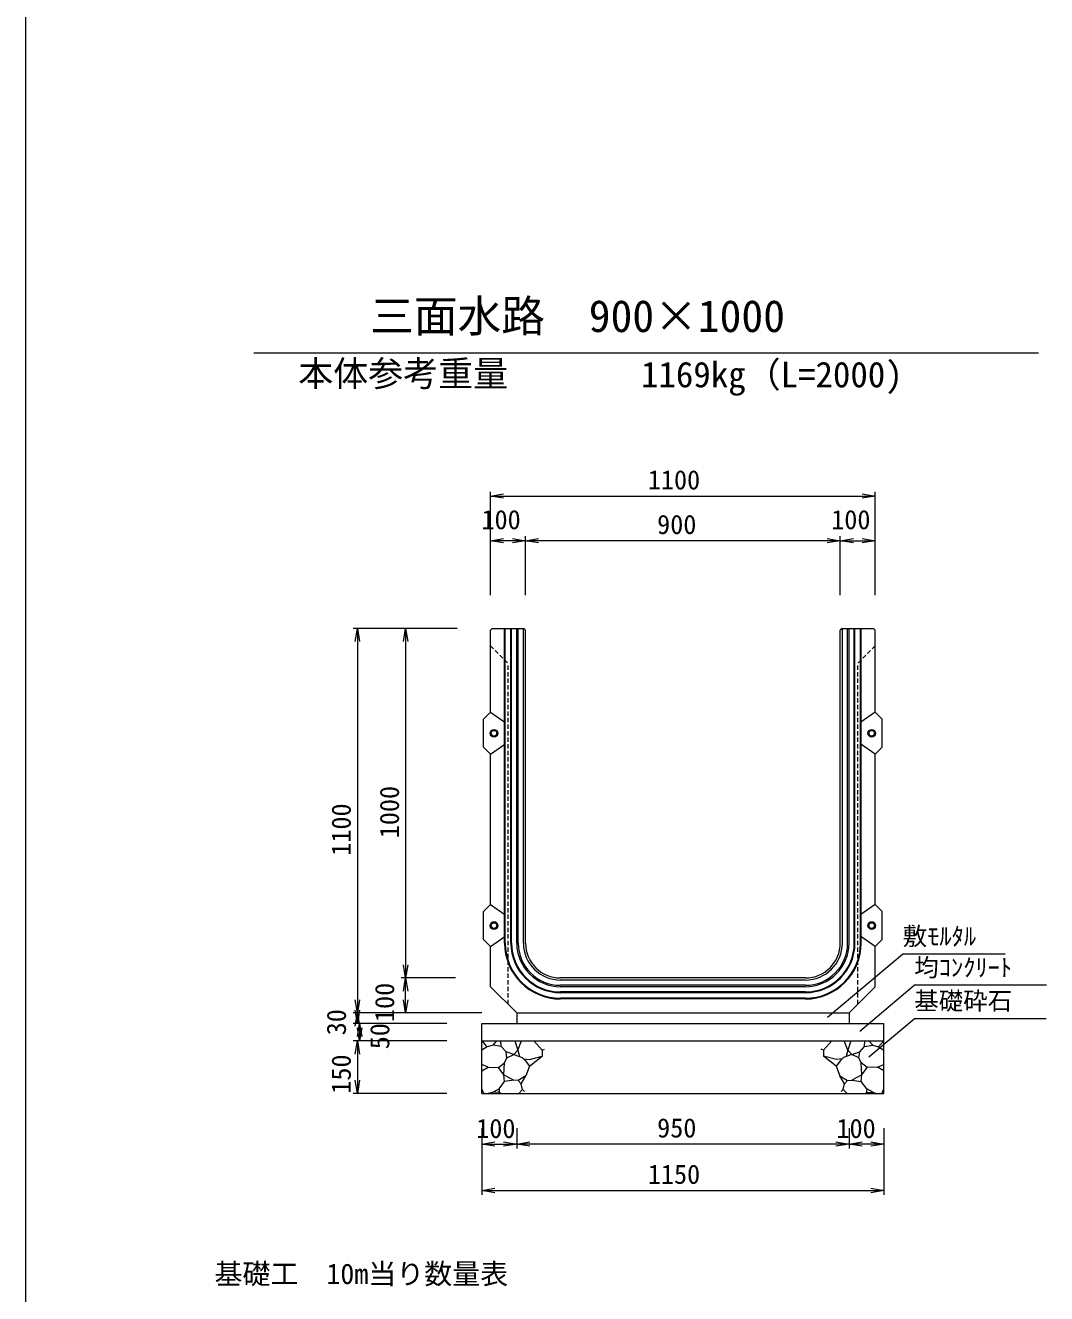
# Model space of a CAD drawing. Units: millimetres on the paper. Extents: x 0 to 840, y 0 to 594.
# Drawn here: x 259 to 317.4, y 153.3 to 225.9 of the extents above; entities that cross this region are included whole.
import ezdxf
from ezdxf.enums import TextEntityAlignment as Align

# ---------------------------------------------------------------- set-up
doc = ezdxf.new("R2010")
doc.units = ezdxf.units.MM
doc.linetypes.add('USER1', pattern=[0.375, 0.25, -0.125])
doc.linetypes.add('USER2', pattern=[2, 1, -1])
for name, color, linetype, lineweight in [('D-MTR-FRAM（材料表図枠）', 7, 'Continuous', 18), ('D-STR-DIM（寸法）', 7, 'Continuous', 18), ('D-STR-HTXT（旗揚げ）', 7, 'Continuous', 18), ('D-STR-STRn（構造物）', 7, 'Continuous', 18), ('D-STR（構造物外形線）', 1, 'Continuous', 18), ('D-TTL-TXT（文字）', 7, 'Continuous', 18)]:
    doc.layers.add(name, color=color, linetype=linetype, lineweight=lineweight)
doc.layers.add('D-MTR-TXT(文字列）', color=7, linetype='Continuous')
doc.layers.add('D-STR-TXT（文字）', color=7, linetype='Continuous')
doc.styles.add('ＭＳ ゴシック', font='')
doc.styles.get('ＭＳ ゴシック').set_extended_font_data('MS Gothic')

msp = doc.modelspace()

# ---------------------------------------------------------------- linework, layer by layer
at = {"layer": 'D-MTR-FRAM（材料表図枠）'}
msp.add_line((258.995, 574), (258.995, 20), dxfattribs=at)
at = {"layer": 'D-STR-DIM（寸法）'}
for p, q in [((285.595, 193.284), (285.595, 199.201)), ((285.595, 198.951), (286.345, 199.076)), ((285.595, 198.951), (285.695, 198.951)), ((286.345, 198.826), (285.595, 198.951)), ((285.695, 198.951), (307.495, 198.951)), ((306.845, 199.076), (307.595, 198.951)), ((307.595, 198.951), (306.845, 198.826)), ((307.595, 198.951), (307.495, 198.951)), ((307.595, 193.284), (307.595, 199.201)), ((285.595, 193.284), (285.595, 196.65)), ((287.595, 193.284), (287.595, 196.65)), ((287.595, 193.284), (287.595, 196.65)), ((305.595, 193.284), (305.595, 196.65)), ((305.595, 193.284), (305.595, 196.65)), ((307.595, 193.284), (307.595, 196.65)), ((285.595, 196.4), (286.345, 196.525)), ((285.595, 196.4), (285.695, 196.4)), ((286.345, 196.275), (285.595, 196.4)), ((287.495, 196.4), (285.695, 196.4)), ((286.845, 196.525), (287.595, 196.4)), ((287.595, 196.4), (286.845, 196.275)), ((287.595, 196.4), (287.495, 196.4)), ((287.595, 196.4), (288.345, 196.525)), ((287.595, 196.4), (287.695, 196.4)), ((288.345, 196.275), (287.595, 196.4)), ((305.495, 196.4), (287.695, 196.4)), ((304.845, 196.525), (305.595, 196.4)), ((305.595, 196.4), (304.845, 196.275)), ((305.595, 196.4), (305.495, 196.4)), ((305.595, 196.4), (306.345, 196.525)), ((305.595, 196.4), (305.695, 196.4)), ((306.345, 196.275), (305.595, 196.4)), ((305.695, 196.4), (307.495, 196.4)), ((306.845, 196.525), (307.595, 196.4)), ((307.595, 196.4), (306.845, 196.275)), ((307.595, 196.4), (307.495, 196.4)), ((283.695, 191.384), (277.732, 191.384)), ((277.857, 190.634), (277.982, 191.384)), ((277.982, 191.384), (277.982, 191.284)), ((277.982, 191.384), (278.107, 190.634)), ((277.982, 191.284), (277.982, 169.484)), ((283.695, 191.384), (280.489, 191.384)), ((280.614, 190.634), (280.739, 191.384)), ((280.739, 191.384), (280.739, 191.284)), ((280.739, 191.384), (280.864, 190.634)), ((280.739, 191.284), (280.739, 171.484)), ((280.739, 171.384), (280.614, 172.134)), ((280.864, 172.134), (280.739, 171.384)), ((283.595, 171.384), (280.489, 171.384)), ((283.595, 171.384), (280.489, 171.384)), ((280.614, 170.634), (280.739, 171.384)), ((280.739, 171.384), (280.739, 171.484)), ((280.739, 171.384), (280.739, 171.284)), ((280.739, 171.384), (280.864, 170.634)), ((280.739, 169.484), (280.739, 171.284)), ((277.982, 169.384), (277.857, 170.134)), ((278.107, 170.134), (277.982, 169.384)), ((280.739, 169.384), (280.614, 170.134)), ((280.864, 170.134), (280.739, 169.384)), ((285.095, 169.384), (277.732, 169.384)), ((285.095, 169.384), (277.732, 169.384)), ((277.982, 168.784), (277.857, 169.534)), ((277.857, 168.634), (277.982, 169.384)), ((278.107, 169.534), (277.982, 168.784)), ((277.982, 169.384), (277.982, 169.484)), ((277.982, 169.384), (277.982, 169.284)), ((277.982, 169.384), (278.107, 168.634)), ((277.982, 169.284), (277.982, 168.884)), ((285.095, 169.384), (280.489, 169.384)), ((280.739, 169.384), (280.739, 169.484)), ((283.095, 168.784), (277.732, 168.784)), ((283.095, 168.784), (277.857, 168.784)), ((277.982, 168.784), (277.982, 168.884)), ((277.982, 168.034), (278.107, 168.784)), ((278.107, 167.784), (277.982, 168.534)), ((278.107, 168.784), (278.107, 168.684)), ((278.107, 168.784), (278.232, 168.034)), ((278.107, 168.684), (278.107, 167.884)), ((278.232, 168.534), (278.107, 167.784)), ((283.095, 167.784), (277.732, 167.784)), ((283.095, 167.784), (277.857, 167.784)), ((277.857, 167.034), (277.982, 167.784)), ((277.982, 167.784), (277.982, 167.684)), ((277.982, 167.784), (278.107, 167.034)), ((277.982, 167.684), (277.982, 164.884)), ((278.107, 167.784), (278.107, 167.884)), ((277.982, 164.784), (277.857, 165.534)), ((278.107, 165.534), (277.982, 164.784)), ((283.095, 164.784), (277.732, 164.784)), ((277.982, 164.784), (277.982, 164.884)), ((285.095, 162.784), (285.095, 161.631)), ((285.095, 162.784), (285.095, 158.978)), ((287.095, 162.784), (287.095, 161.631)), ((287.095, 162.784), (287.095, 161.631)), ((306.095, 162.784), (306.095, 161.631)), ((306.095, 162.784), (306.095, 161.631)), ((308.095, 162.784), (308.095, 161.631)), ((308.095, 162.784), (308.095, 158.978)), ((285.095, 161.881), (285.845, 162.006)), ((285.095, 161.881), (285.195, 161.881)), ((285.845, 161.756), (285.095, 161.881)), ((285.195, 161.881), (286.995, 161.881)), ((286.345, 162.006), (287.095, 161.881)), ((287.095, 161.881), (286.345, 161.756)), ((287.095, 161.881), (286.995, 161.881)), ((287.095, 161.881), (287.845, 162.006)), ((287.095, 161.881), (287.195, 161.881)), ((287.845, 161.756), (287.095, 161.881)), ((305.995, 161.881), (287.195, 161.881)), ((305.345, 162.006), (306.095, 161.881)), ((306.095, 161.881), (305.345, 161.756)), ((306.095, 161.881), (305.995, 161.881)), ((306.095, 161.881), (306.845, 162.006)), ((306.095, 161.881), (306.195, 161.881)), ((306.845, 161.756), (306.095, 161.881)), ((307.995, 161.881), (306.195, 161.881)), ((307.345, 162.006), (308.095, 161.881)), ((308.095, 161.881), (307.345, 161.756)), ((308.095, 161.881), (307.995, 161.881)), ((285.095, 159.228), (285.845, 159.353)), ((285.095, 159.228), (285.195, 159.228)), ((285.845, 159.103), (285.095, 159.228)), ((285.195, 159.228), (307.995, 159.228)), ((307.345, 159.353), (308.095, 159.228)), ((308.095, 159.228), (307.345, 159.103)), ((308.095, 159.228), (307.995, 159.228))]:
    msp.add_line(p, q, dxfattribs=at)
at = {"layer": 'D-STR-HTXT（旗揚げ）'}
for p, q in [((304.869, 169.144), (309.162, 172.752)), ((315.026, 172.752), (309.162, 172.752)), ((306.705, 168.344), (309.825, 170.965)), ((317.395, 170.965), (309.825, 170.965)), ((307.236, 166.878), (309.825, 169.053)), ((317.37, 169.053), (309.825, 169.053))]:
    msp.add_line(p, q, dxfattribs=at)
at = {"layer": 'D-STR-STRn（構造物）'}
for p, q in [((287.095, 169.384), (287.095, 168.784)), ((306.095, 169.384), (306.095, 168.784)), ((285.095, 168.784), (308.095, 168.784)), ((285.095, 164.784), (285.095, 168.784)), ((308.095, 164.784), (308.095, 168.784)), ((309.5, 168.784), (309.504, 168.784)), ((285.095, 167.784), (308.095, 167.784)), ((285.402, 167.436), (285.11, 167.784)), ((285.739, 167.545), (285.96, 167.784)), ((286.204, 167.47), (286.187, 167.784)), ((286.993, 167.784), (287.162, 167.25)), ((287.162, 167.25), (287.37, 167.784)), ((288.076, 167.784), (288.556, 167.249)), ((305.114, 167.784), (304.634, 167.249)), ((306.029, 167.25), (305.821, 167.784)), ((306.197, 167.784), (306.029, 167.25)), ((306.986, 167.47), (307.003, 167.784)), ((307.452, 167.545), (307.231, 167.784)), ((307.789, 167.436), (308.081, 167.784)), ((285.402, 167.436), (285.095, 167.256)), ((285.739, 167.545), (285.402, 167.436)), ((286.204, 167.47), (285.739, 167.545)), ((286.485, 167.164), (286.204, 167.47)), ((286.536, 166.807), (286.485, 167.164)), ((286.931, 167.01), (286.485, 167.164)), ((286.536, 166.807), (286.931, 167.01)), ((287.162, 167.25), (286.931, 167.01)), ((286.931, 167.01), (287.407, 166.834)), ((287.162, 167.25), (287.252, 166.891)), ((287.818, 166.719), (288.556, 166.908)), ((287.821, 166.349), (288.556, 166.908)), ((288.556, 167.249), (288.682, 167.312)), ((288.556, 167.249), (288.556, 166.908)), ((288.556, 166.908), (288.571, 166.905)), ((304.634, 167.249), (304.508, 167.312)), ((304.634, 166.908), (304.62, 166.905)), ((304.634, 167.249), (304.634, 166.908)), ((305.372, 166.719), (304.634, 166.908)), ((305.369, 166.349), (304.634, 166.908)), ((306.26, 167.01), (305.784, 166.834)), ((306.029, 167.25), (305.939, 166.891)), ((306.029, 167.25), (306.26, 167.01)), ((306.26, 167.01), (306.705, 167.164)), ((306.654, 166.807), (306.26, 167.01)), ((306.654, 166.807), (306.705, 167.164)), ((306.705, 167.164), (306.986, 167.47)), ((306.986, 167.47), (307.452, 167.545)), ((307.452, 167.545), (307.789, 167.436)), ((307.789, 167.436), (308.095, 167.256)), ((285.469, 166.276), (285.095, 166.433)), ((285.095, 166.064), (285.469, 166.276)), ((285.469, 166.276), (286.055, 166.266)), ((286.055, 166.266), (286.401, 166.535)), ((286.36, 165.843), (286.055, 166.266)), ((286.36, 165.843), (286.401, 166.535)), ((286.401, 166.535), (286.536, 166.807)), ((287.407, 166.834), (287.583, 166.667)), ((287.495, 166.75), (287.818, 166.719)), ((287.583, 166.667), (287.821, 166.349)), ((287.821, 166.349), (287.612, 165.79)), ((305.607, 166.667), (305.369, 166.349)), ((305.369, 166.349), (305.579, 165.79)), ((305.696, 166.75), (305.372, 166.719)), ((305.784, 166.834), (305.607, 166.667)), ((306.79, 166.535), (306.654, 166.807)), ((306.831, 165.843), (306.79, 166.535)), ((307.135, 166.266), (306.79, 166.535)), ((306.831, 165.843), (307.135, 166.266)), ((307.722, 166.276), (307.135, 166.266)), ((307.722, 166.276), (308.095, 166.433)), ((308.095, 166.064), (307.722, 166.276)), ((286.08, 165.052), (286.396, 165.454)), ((286.396, 165.454), (286.36, 165.843)), ((286.36, 165.843), (286.932, 165.534)), ((286.932, 165.534), (286.396, 165.454)), ((287.174, 165.515), (286.932, 165.534)), ((287.612, 165.79), (287.174, 165.515)), ((287.174, 165.515), (287.356, 165.329)), ((287.356, 165.329), (287.612, 165.79)), ((305.835, 165.329), (305.579, 165.79)), ((305.579, 165.79), (306.017, 165.515)), ((306.017, 165.515), (305.835, 165.329)), ((306.017, 165.515), (306.259, 165.534)), ((306.831, 165.843), (306.259, 165.534)), ((306.259, 165.534), (306.794, 165.454)), ((306.794, 165.454), (306.831, 165.843)), ((307.111, 165.052), (306.794, 165.454)), ((285.218, 164.784), (285.095, 165.04)), ((285.095, 164.784), (308.095, 164.784)), ((285.687, 164.837), (285.468, 164.784)), ((285.687, 164.837), (286.08, 165.052)), ((286.049, 164.85), (285.687, 164.837)), ((286.2, 164.784), (286.049, 164.85)), ((286.08, 165.052), (286.087, 164.851)), ((287.207, 164.784), (287.424, 165.001)), ((287.424, 165.001), (287.356, 165.329)), ((287.424, 165.001), (287.537, 164.896)), ((305.766, 165.001), (305.654, 164.896)), ((305.766, 165.001), (305.835, 165.329)), ((305.983, 164.784), (305.766, 165.001)), ((306.991, 164.784), (307.142, 164.85)), ((307.111, 165.052), (307.104, 164.851)), ((307.504, 164.837), (307.111, 165.052)), ((307.142, 164.85), (307.504, 164.837)), ((307.504, 164.837), (307.722, 164.784)), ((307.972, 164.784), (308.095, 165.04))]:
    msp.add_line(p, q, dxfattribs=at)
at = {"layer": 'D-STR（構造物外形線）'}
for p, q in [((285.695, 191.384), (285.595, 191.284)), ((285.595, 186.584), (285.595, 191.284)), ((285.695, 191.384), (287.495, 191.384)), ((286.395, 173.384), (286.395, 191.384)), ((286.435, 173.384), (286.435, 191.384)), ((286.755, 173.384), (286.755, 191.384)), ((286.795, 173.384), (286.795, 191.384)), ((287.095, 173.384), (287.095, 191.384)), ((287.175, 173.384), (287.175, 191.384)), ((287.475, 173.384), (287.475, 191.384)), ((287.495, 191.384), (287.595, 191.284)), ((287.595, 173.384), (287.595, 191.284)), ((305.695, 191.384), (305.595, 191.284)), ((305.595, 173.384), (305.595, 191.284)), ((305.695, 191.384), (307.495, 191.384)), ((305.715, 173.384), (305.715, 191.384)), ((306.015, 173.384), (306.015, 191.384)), ((306.095, 173.384), (306.095, 191.384)), ((306.395, 173.384), (306.395, 191.384)), ((306.435, 173.384), (306.435, 191.384)), ((306.755, 173.384), (306.755, 191.384)), ((306.795, 173.384), (306.795, 191.384)), ((307.495, 191.384), (307.595, 191.284)), ((307.595, 186.584), (307.595, 191.284)), ((285.595, 186.584), (285.195, 186.184)), ((307.595, 186.584), (307.995, 186.184)), ((285.195, 184.584), (285.195, 186.184)), ((307.995, 184.584), (307.995, 186.184)), ((285.195, 184.584), (285.595, 184.184)), ((307.995, 184.584), (307.595, 184.184)), ((285.595, 175.584), (285.595, 184.184)), ((307.595, 175.584), (307.595, 184.184)), ((285.595, 175.584), (285.195, 175.184)), ((307.595, 175.584), (307.995, 175.184)), ((285.195, 173.584), (285.195, 175.184)), ((307.995, 173.584), (307.995, 175.184)), ((285.195, 173.584), (285.595, 173.184)), ((307.995, 173.584), (307.595, 173.184)), ((285.595, 170.884), (285.595, 173.184)), ((307.595, 170.884), (307.595, 173.184)), ((303.595, 171.384), (289.595, 171.384)), ((303.595, 171.264), (289.595, 171.264)), ((285.595, 170.884), (287.095, 169.384)), ((303.595, 170.964), (289.595, 170.964)), ((303.595, 170.884), (289.595, 170.884)), ((303.595, 170.584), (289.595, 170.584)), ((303.595, 170.544), (289.595, 170.544)), ((307.595, 170.884), (306.095, 169.384)), ((303.595, 170.224), (289.595, 170.224)), ((303.595, 170.184), (289.595, 170.184)), ((287.095, 169.384), (306.095, 169.384))]:
    msp.add_line(p, q, dxfattribs=at)
at = {"layer": 'D-STR（構造物外形線）', "linetype": 'USER1'}
for p, q in [((285.595, 190.384), (286.595, 189.384)), ((307.595, 190.384), (306.595, 189.384)), ((286.595, 169.884), (286.595, 189.384)), ((306.595, 169.884), (306.595, 189.384))]:
    msp.add_line(p, q, dxfattribs=at)
at = {"layer": 'D-STR（構造物外形線）', "linetype": 'USER2'}
for p, q in [((285.595, 186.584), (286.595, 185.884)), ((307.595, 186.584), (306.595, 185.884)), ((285.595, 184.184), (286.595, 184.884)), ((307.595, 184.184), (306.595, 184.884)), ((285.595, 175.584), (286.595, 174.884)), ((307.595, 175.584), (306.595, 174.884)), ((285.595, 173.184), (286.595, 173.884)), ((307.595, 173.184), (306.595, 173.884))]:
    msp.add_line(p, q, dxfattribs=at)
at = {"layer": 'D-STR（構造物外形線）'}
for centre, radius in [((285.795, 185.384), 0.22), ((285.795, 185.384), 0.16), ((307.395, 185.384), 0.22), ((307.395, 185.384), 0.16), ((285.795, 174.384), 0.22), ((285.795, 174.384), 0.16), ((307.395, 174.384), 0.22), ((307.395, 174.384), 0.16)]:
    msp.add_circle(centre, radius, dxfattribs=at)
for centre, radius, start, end in [((289.595, 173.384), 3.2, 180, 270), ((289.595, 173.384), 3.16, 180, 270), ((289.595, 173.384), 2.84, 180, 270), ((289.595, 173.384), 2.8, 180, 270), ((289.595, 173.384), 2.5, 180, 270), ((289.595, 173.384), 2.42, 180, 270), ((289.595, 173.384), 2.12, 180, 270), ((289.595, 173.384), 2, 180, 270), ((303.595, 173.384), 3.2, 270, 0), ((303.595, 173.384), 3.16, 270, 0), ((303.595, 173.384), 2.84, 270, 0), ((303.595, 173.384), 2.8, 270, 0), ((303.595, 173.384), 2.5, 270, 0), ((303.595, 173.384), 2.42, 270, 0), ((303.595, 173.384), 2.12, 270, 0), ((303.595, 173.384), 2, 270, 0)]:
    msp.add_arc(centre, radius, start, end, dxfattribs=at)
at = {"layer": 'D-TTL-TXT（文字）'}
msp.add_line((272.059, 207.148), (316.938, 207.148), dxfattribs=at)

# ---------------------------------------------------------------- texts
at = {"layer": 'D-MTR-FRAM（材料表図枠）', "style": 'ＭＳ ゴシック'}
for s, p in [('1100', (294.589, 199.001)), ('100', (285.076, 196.725)), ('100', (305.076, 196.725)), ('900', (295.122, 196.45)), ('100', (284.776, 161.901)), ('950', (295.122, 161.931)), ('100', (305.376, 161.901)), ('1150', (294.589, 159.278))]:
    msp.add_text(s, height=1.1, dxfattribs=at).set_placement(p, align=Align.BOTTOM_LEFT)
for s, p in [('1000', (280.689, 179.377)), ('1100', (277.932, 178.377)), ('100', (280.414, 168.865)), ('30', (277.657, 168.105)), ('50', (280.137, 167.305)), ('150', (277.932, 164.765))]:
    msp.add_text(s, height=1.1, rotation=90, dxfattribs=at).set_placement(p, align=Align.BOTTOM_LEFT)
at = {"layer": 'D-MTR-TXT(文字列）', "style": 'ＭＳ ゴシック'}
msp.add_text('基礎工\u300010m当り数量表', height=1.173, dxfattribs=at).set_placement((269.81, 153.523), align=Align.BOTTOM_LEFT)
at = {"layer": 'D-STR-TXT（文字）', "style": 'ＭＳ ゴシック'}
for s, p in [('敷ﾓﾙﾀﾙ', (309.162, 172.952)), ('均ｺﾝｸﾘｰﾄ', (309.825, 171.165)), ('基礎砕石', (309.825, 169.253))]:
    msp.add_text(s, height=1.026, dxfattribs=at).set_placement(p, align=Align.BOTTOM_LEFT)
at = {"layer": 'D-TTL-TXT（文字）', "style": 'ＭＳ ゴシック'}
for s, height, p in [('三面水路\u3000900×1000', 1.833, (278.71, 207.785)), ('本体参考重量', 1.466, (274.601, 204.79)), ('1169kg（L=2000)', 1.466, (294.201, 204.731))]:
    msp.add_text(s, height=height, dxfattribs=at).set_placement(p, align=Align.BOTTOM_LEFT)

doc.saveas('drawing.dxf')
